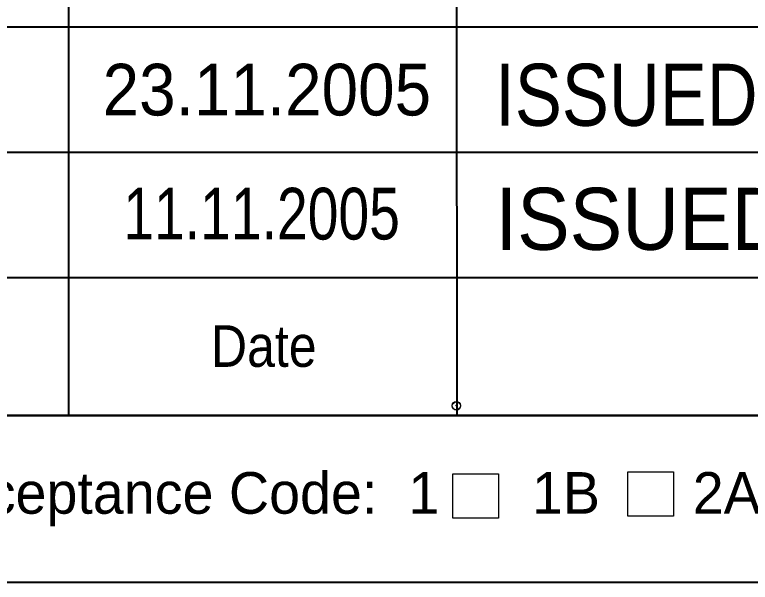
# Model space of a CAD drawing. Header units: millimetres. Extents: x 0 to 841, y 0 to 594.
# Drawn here: x 657.75 to 693.34, y 112.42 to 139.87 of the extents above; entities that cross this region are included whole.
import ezdxf

# ---------------------------------------------------------------- set-up
doc = ezdxf.new("R2010")
doc.units = ezdxf.units.MM
doc.header["$LTSCALE"] = 0.8
doc.header["$PDMODE"] = 32
doc.header["$PDSIZE"] = 0.4
doc.layers.add('1', color=7, linetype='Continuous', lineweight=13)
doc.layers.add('2', color=7, linetype='Continuous')
doc.layers.add('35', color=7, linetype='Continuous')

msp = doc.modelspace()

# ---------------------------------------------------------------- linework, layer by layer
at = {"layer": '1', "lineweight": 25}
for p, q in [((660.3472, 157.3669), (660.3472, 120.4638)), ((679.1055, 157.363), (679.1425, 120.4685)), ((648.8276, 139.2898), (829.2701, 139.285)), ((648.8173, 133.2315), (829.2748, 133.2315)), ((648.8126, 127.1669), (829.263, 127.1669)), ((648.7228, 112.4181), (829.2756, 112.4181))]:
    msp.add_line(p, q, dxfattribs=at)
at = {"layer": '1', "lineweight": 35}
msp.add_line((829.2567, 120.4906), (648.8079, 120.4748), dxfattribs=at)
at = {"layer": '1'}
for points in [[(678.9465, 117.6638), (681.1575, 117.6638), (681.1575, 115.5197), (678.9465, 115.5197)], [(687.4094, 117.7685), (689.6205, 117.7685), (689.6205, 115.6236), (687.4094, 115.6236)]]:
    msp.add_lwpolyline(points, close=True, dxfattribs=at)
for p in [(679.1126, 120.9669), (679.122, 120.9472)]:
    msp.add_point(p, dxfattribs=at)

# ---------------------------------------------------------------- texts
at = {"layer": '1', "width": 0.9}
msp.add_text('Date', height=2.013, dxfattribs=at).set_placement((667.2386, 122.8402))
at = {"layer": '1'}
msp.add_text('Acceptance Code:  1      1B      2A      2      3      4  ', height=2.013, dxfattribs=at).set_placement((653.2976, 115.7339))
at = {"layer": '2'}
for s, width, p in [('ISSUED FOR CONSTRUCTION', 0.85, (681, 134.5)), ('ISSUED FOR IDC', 0.95, (681, 128.5))]:
    msp.add_text(s, height=3, dxfattribs=dict(at, width=width)).set_placement(p)
at = {"layer": '35'}
for s, width, p in [('23.11.2005', 0.95, (662, 135)), ('11.11.2005', 0.8, (663, 129))]:
    msp.add_text(s, height=2.5, dxfattribs=dict(at, width=width)).set_placement(p)

doc.saveas('drawing.dxf')
